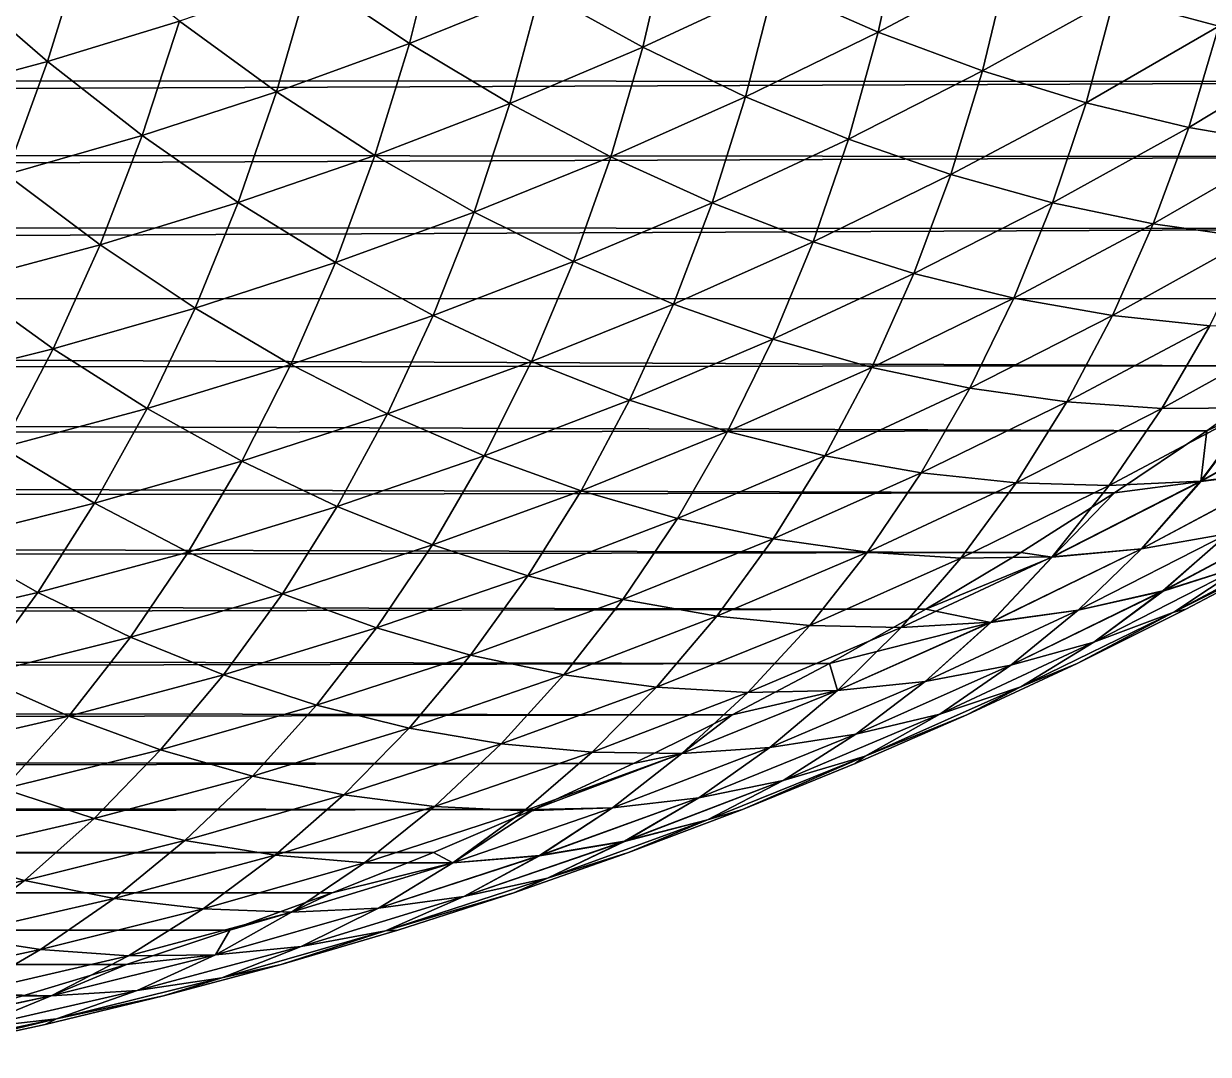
# Model space of a CAD drawing. Header units: millimetres. Extents: x -3250 to 5350, y -3250 to 3250.
# Drawn here: x 4724.5 to 4918.6, y -784.8 to -615.9 of the extents above; entities that cross this region are included whole.
import ezdxf

# ---------------------------------------------------------------- set-up
doc = ezdxf.new("R2010")
doc.units = ezdxf.units.MM
doc.header["$MEASUREMENT"] = 0
doc.layers.add('MESH_3D', color=2, linetype='CONTINUOUS')

msp = doc.modelspace()

# ---------------------------------------------------------------- linework, layer by layer
at = {"layer": 'MESH_3D'}
for points in [[(4868.51, -599.03, 25923.94), (4847.41, -609.78, 25923.94), (4864.53, -617.31, 25900)], [(4868.51, -599.03, 25923.94), (4864.53, -617.31, 25900), (4885.89, -605.95, 25900)], [(4924.31, -599.03, 25875.58), (4903.18, -611.72, 25875.58), (4920.33, -616.33, 25850.7)], [(4792.45, -600.09, 25970.23), (4771.36, -608.18, 25970.23), (4787.68, -619.18, 25947.35)], [(4792.45, -600.09, 25970.23), (4787.68, -619.18, 25947.35), (4809.14, -610.51, 25947.35)], [(4830.29, -601.09, 25947.35), (4809.14, -610.51, 25947.35), (4825.95, -619.78, 25923.94)], [(4830.29, -601.09, 25947.35), (4825.95, -619.78, 25923.94), (4847.41, -609.78, 25923.94)], [(4734.31, -602.86, 25992.53), (4713.16, -608.93, 25992.53), (4728.4, -622.14, 25970.23)], [(4734.31, -602.86, 25992.53), (4728.4, -622.14, 25970.23), (4750, -615.54, 25970.23)], [(4885.89, -605.95, 25900), (4864.53, -617.31, 25900), (4881.62, -623.68, 25875.58)], [(4885.89, -605.95, 25900), (4881.62, -623.68, 25875.58), (4903.18, -611.72, 25875.58)], [(4713.16, -608.93, 25992.53), (4706.58, -627.99, 25970.23), (4728.4, -622.14, 25970.23)], [(4771.36, -608.18, 25970.23), (4750, -615.54, 25970.23), (4765.93, -627.1, 25947.35)], [(4771.36, -608.18, 25970.23), (4765.93, -627.1, 25947.35), (4787.68, -619.18, 25947.35)], [(2442.52, -623.63, 964.91), (2456.05, -611, 957.72), (5004.12, -612.84, 5758.75)], [(4809.14, -610.51, 25947.35), (4787.68, -619.18, 25947.35), (4804.15, -629.04, 25923.94)], [(4809.14, -610.51, 25947.35), (4804.15, -629.04, 25923.94), (4825.95, -619.78, 25923.94)], [(4847.41, -609.78, 25923.94), (4825.95, -619.78, 25923.94), (4842.8, -627.91, 25900)], [(4847.41, -609.78, 25923.94), (4842.8, -627.91, 25900), (4864.53, -617.31, 25900)], [(2442.52, -623.63, 964.91), (5004.12, -612.84, 5758.75), (4990.49, -625.47, 5765.99)], [(4903.18, -611.72, 25875.58), (4881.62, -623.68, 25875.58), (4898.6, -628.88, 25850.7)], [(4903.18, -611.72, 25875.58), (4898.6, -628.88, 25850.7), (4920.33, -616.33, 25850.7)], [(4750, -615.54, 25970.23), (4728.4, -622.14, 25970.23), (4743.91, -634.25, 25947.35)], [(4750, -615.54, 25970.23), (4743.91, -634.25, 25947.35), (4765.93, -627.1, 25947.35)], [(4864.53, -617.31, 25900), (4842.8, -627.91, 25900), (4859.65, -634.87, 25875.58)], [(4864.53, -617.31, 25900), (4859.65, -634.87, 25875.58), (4881.62, -623.68, 25875.58)], [(4920.33, -616.33, 25850.7), (4898.6, -628.88, 25850.7), (4915.42, -632.92, 25825.39)], [(4920.33, -616.33, 25850.7), (4915.42, -632.92, 25825.39), (4937.28, -619.78, 25825.39)], [(4787.68, -619.18, 25947.35), (4765.93, -627.1, 25947.35), (4782.04, -637.52, 25923.94)], [(4787.68, -619.18, 25947.35), (4782.04, -637.52, 25923.94), (4804.15, -629.04, 25923.94)], [(4825.95, -619.78, 25923.94), (4804.15, -629.04, 25923.94), (4820.71, -637.74, 25900)], [(4825.95, -619.78, 25923.94), (4820.71, -637.74, 25900), (4842.8, -627.91, 25900)], [(4937.28, -619.78, 25825.39), (4915.42, -632.92, 25825.39), (4932.03, -635.8, 25799.69)], [(4728.4, -622.14, 25970.23), (4706.58, -627.99, 25970.23), (4721.66, -640.63, 25947.35)], [(4728.4, -622.14, 25970.23), (4721.66, -640.63, 25947.35), (4743.91, -634.25, 25947.35)], [(2428.7, -635.88, 972.25), (2442.52, -623.63, 964.91), (4990.49, -625.47, 5765.99)], [(4881.62, -623.68, 25875.58), (4859.65, -634.87, 25875.58), (4876.44, -640.67, 25850.7)], [(4881.62, -623.68, 25875.58), (4876.44, -640.67, 25850.7), (4898.6, -628.88, 25850.7)], [(2428.7, -635.88, 972.25), (4990.49, -625.47, 5765.99), (4976.58, -637.71, 5773.38)], [(4765.93, -627.1, 25947.35), (4743.91, -634.25, 25947.35), (4759.65, -645.23, 25923.94)], [(4765.93, -627.1, 25947.35), (4759.65, -645.23, 25923.94), (4782.04, -637.52, 25923.94)], [(4804.15, -629.04, 25923.94), (4782.04, -637.52, 25923.94), (4798.28, -646.8, 25900)], [(4804.15, -629.04, 25923.94), (4798.28, -646.8, 25900), (4820.71, -637.74, 25900)], [(4842.8, -627.91, 25900), (4820.71, -637.74, 25900), (4837.3, -645.29, 25875.58)], [(4842.8, -627.91, 25900), (4837.3, -645.29, 25875.58), (4859.65, -634.87, 25875.58)], [(4898.6, -628.88, 25850.7), (4876.44, -640.67, 25850.7), (4893.11, -645.29, 25825.39)], [(4898.6, -628.88, 25850.7), (4893.11, -645.29, 25825.39), (4915.42, -632.92, 25825.39)], [(4915.42, -632.92, 25825.39), (4893.11, -645.29, 25825.39), (4909.61, -648.75, 25799.69)], [(4915.42, -632.92, 25825.39), (4909.61, -648.75, 25799.69), (4932.03, -635.8, 25799.69)], [(4743.91, -634.25, 25947.35), (4721.66, -640.63, 25947.35), (4737, -652.16, 25923.94)], [(4743.91, -634.25, 25947.35), (4737, -652.16, 25923.94), (4759.65, -645.23, 25923.94)], [(4859.65, -634.87, 25875.58), (4837.3, -645.29, 25875.58), (4853.88, -651.67, 25850.7)], [(4859.65, -634.87, 25875.58), (4853.88, -651.67, 25850.7), (4876.44, -640.67, 25850.7)], [(2414.63, -647.74, 979.73), (2428.7, -635.88, 972.25), (4976.58, -637.71, 5773.38)], [(4932.03, -635.8, 25799.69), (4909.61, -648.75, 25799.69), (4925.88, -651.04, 25773.62)], [(2414.63, -647.74, 979.73), (4976.58, -637.71, 5773.38), (4962.41, -649.55, 5780.91)], [(4782.04, -637.52, 25923.94), (4759.65, -645.23, 25923.94), (4775.56, -655.07, 25900)], [(4782.04, -637.52, 25923.94), (4775.56, -655.07, 25900), (4798.28, -646.8, 25900)], [(4820.71, -637.74, 25900), (4798.28, -646.8, 25900), (4814.61, -654.92, 25875.58)], [(4820.71, -637.74, 25900), (4814.61, -654.92, 25875.58), (4837.3, -645.29, 25875.58)], [(4721.66, -640.63, 25947.35), (4714.13, -658.29, 25923.94), (4737, -652.16, 25923.94)], [(4876.44, -640.67, 25850.7), (4853.88, -651.67, 25850.7), (4870.38, -656.87, 25825.39)], [(4876.44, -640.67, 25850.7), (4870.38, -656.87, 25825.39), (4893.11, -645.29, 25825.39)], [(4759.65, -645.23, 25923.94), (4737, -652.16, 25923.94), (4752.56, -662.55, 25900)], [(4759.65, -645.23, 25923.94), (4752.56, -662.55, 25900), (4775.56, -655.07, 25900)], [(4837.3, -645.29, 25875.58), (4814.61, -654.92, 25875.58), (4830.95, -661.88, 25850.7)], [(4837.3, -645.29, 25875.58), (4830.95, -661.88, 25850.7), (4853.88, -651.67, 25850.7)], [(4893.11, -645.29, 25825.39), (4870.38, -656.87, 25825.39), (4886.75, -660.9, 25799.69)], [(4893.11, -645.29, 25825.39), (4886.75, -660.9, 25799.69), (4909.61, -648.75, 25799.69)], [(2411.01, -661.09, 1013.39), (2414.63, -647.74, 979.73), (4962.41, -649.55, 5780.91)], [(4798.28, -646.8, 25900), (4775.56, -655.07, 25900), (4791.59, -663.76, 25875.58)], [(4798.28, -646.8, 25900), (4791.59, -663.76, 25875.58), (4814.61, -654.92, 25875.58)], [(2411.01, -661.09, 1013.39), (4962.41, -649.55, 5780.91), (4947.98, -660.99, 5788.57)], [(4909.61, -648.75, 25799.69), (4886.75, -660.9, 25799.69), (4902.93, -663.76, 25773.62)], [(4909.61, -648.75, 25799.69), (4902.93, -663.76, 25773.62), (4925.88, -651.04, 25773.62)], [(4737, -652.16, 25923.94), (4714.13, -658.29, 25923.94), (4729.32, -669.21, 25900)], [(4737, -652.16, 25923.94), (4729.32, -669.21, 25900), (4752.56, -662.55, 25900)], [(4853.88, -651.67, 25850.7), (4830.95, -661.88, 25850.7), (4847.26, -667.65, 25825.39)], [(4853.88, -651.67, 25850.7), (4847.26, -667.65, 25825.39), (4870.38, -656.87, 25825.39)], [(4925.88, -651.04, 25773.62), (4902.93, -663.76, 25773.62), (4918.87, -665.45, 25747.21)], [(4775.56, -655.07, 25900), (4752.56, -662.55, 25900), (4768.28, -671.79, 25875.58)], [(4775.56, -655.07, 25900), (4768.28, -671.79, 25875.58), (4791.59, -663.76, 25875.58)], [(4814.61, -654.92, 25875.58), (4791.59, -663.76, 25875.58), (4807.68, -671.28, 25850.7)], [(4814.61, -654.92, 25875.58), (4807.68, -671.28, 25850.7), (4830.95, -661.88, 25850.7)], [(4870.38, -656.87, 25825.39), (4847.26, -667.65, 25825.39), (4863.48, -672.25, 25799.69)], [(4870.38, -656.87, 25825.39), (4863.48, -672.25, 25799.69), (4886.75, -660.9, 25799.69)], [(4714.13, -658.29, 25923.94), (4705.85, -675.06, 25900), (4729.32, -669.21, 25900)], [(2407.52, -673.67, 1047.41), (2411.01, -661.09, 1013.39), (4933.3, -672.02, 5796.37)], [(2411.01, -661.09, 1013.39), (4947.98, -660.99, 5788.57), (4933.3, -672.02, 5796.37)], [(4830.95, -661.88, 25850.7), (4807.68, -671.28, 25850.7), (4823.78, -677.62, 25825.39)], [(4830.95, -661.88, 25850.7), (4823.78, -677.62, 25825.39), (4847.26, -667.65, 25825.39)], [(4886.75, -660.9, 25799.69), (4863.48, -672.25, 25799.69), (4879.55, -675.67, 25773.62)], [(4886.75, -660.9, 25799.69), (4879.55, -675.67, 25773.62), (4902.93, -663.76, 25773.62)], [(4752.56, -662.55, 25900), (4729.32, -669.21, 25900), (4744.7, -678.99, 25875.58)], [(4752.56, -662.55, 25900), (4744.7, -678.99, 25875.58), (4768.28, -671.79, 25875.58)], [(4791.59, -663.76, 25875.58), (4768.28, -671.79, 25875.58), (4784.09, -679.86, 25850.7)], [(4791.59, -663.76, 25875.58), (4784.09, -679.86, 25850.7), (4807.68, -671.28, 25850.7)], [(4902.93, -663.76, 25773.62), (4879.55, -675.67, 25773.62), (4895.42, -677.92, 25747.21)], [(4902.93, -663.76, 25773.62), (4895.42, -677.92, 25747.21), (4918.87, -665.45, 25747.21)], [(4918.87, -665.45, 25747.21), (4895.42, -677.92, 25747.21), (4911.03, -678.99, 25720.51)], [(4918.87, -665.45, 25747.21), (4911.03, -678.99, 25720.51), (4934.5, -665.98, 25720.51)], [(4847.26, -667.65, 25825.39), (4823.78, -677.62, 25825.39), (4839.82, -682.78, 25799.69)], [(4847.26, -667.65, 25825.39), (4839.82, -682.78, 25799.69), (4863.48, -672.25, 25799.69)], [(4934.5, -665.98, 25720.51), (4911.03, -678.99, 25720.51), (4926.33, -678.91, 25693.54)], [(4729.32, -669.21, 25900), (4705.85, -675.06, 25900), (4720.88, -685.38, 25875.58)], [(4729.32, -669.21, 25900), (4720.88, -685.38, 25875.58), (4744.7, -678.99, 25875.58)], [(4807.68, -671.28, 25850.7), (4784.09, -679.86, 25850.7), (4799.96, -686.76, 25825.39)], [(4807.68, -671.28, 25850.7), (4799.96, -686.76, 25825.39), (4823.78, -677.62, 25825.39)], [(2404.18, -685.5, 1081.75), (2407.52, -673.67, 1047.41), (4918.39, -682.63, 5804.29)], [(2407.52, -673.67, 1047.41), (4933.3, -672.02, 5796.37), (4918.39, -682.63, 5804.29)], [(4768.28, -671.79, 25875.58), (4744.7, -678.99, 25875.58), (4760.23, -687.62, 25850.7)], [(4768.28, -671.79, 25875.58), (4760.23, -687.62, 25850.7), (4784.09, -679.86, 25850.7)], [(4863.48, -672.25, 25799.69), (4839.82, -682.78, 25799.69), (4855.77, -686.76, 25773.62)], [(4863.48, -672.25, 25799.69), (4855.77, -686.76, 25773.62), (4879.55, -675.67, 25773.62)], [(4926.34, -678.94, 5806.6), (4918.39, -682.63, 5804.29), (4933.3, -672.02, 5796.37)], [(4879.55, -675.67, 25773.62), (4855.77, -686.76, 25773.62), (4871.55, -689.56, 25747.21)], [(4879.55, -675.67, 25773.62), (4871.55, -689.56, 25747.21), (4895.42, -677.92, 25747.21)], [(4744.7, -678.99, 25875.58), (4720.88, -685.38, 25875.58), (4736.1, -694.53, 25850.7)], [(4744.7, -678.99, 25875.58), (4736.1, -694.53, 25850.7), (4760.23, -687.62, 25850.7)], [(4823.78, -677.62, 25825.39), (4799.96, -686.76, 25825.39), (4815.82, -692.48, 25799.69)], [(4823.78, -677.62, 25825.39), (4815.82, -692.48, 25799.69), (4839.82, -682.78, 25799.69)], [(4895.42, -677.92, 25747.21), (4871.55, -689.56, 25747.21), (4887.11, -691.18, 25720.51)], [(4895.42, -677.92, 25747.21), (4887.11, -691.18, 25720.51), (4911.03, -678.99, 25720.51)], [(4911.03, -678.99, 25720.51), (4887.11, -691.18, 25720.51), (4902.4, -691.63, 25693.54)], [(4926.33, -678.91, 25693.54), (4902.4, -691.63, 25693.54), (4917.37, -690.92, 25666.33)], [(4911.03, -678.99, 25720.51), (4902.4, -691.63, 25693.54), (4926.33, -678.91, 25693.54)], [(4941.26, -677.68, 25666.33), (4917.37, -690.92, 25666.33), (4931.96, -689.07, 25638.92)], [(4926.33, -678.91, 25693.54), (4917.37, -690.92, 25666.33), (4941.26, -677.68, 25666.33)], [(4941.27, -677.7, 5833.79), (4917.38, -690.94, 5833.79), (4926.34, -678.94, 5806.6)], [(4931.96, -689.08, 5861.18), (4917.38, -690.94, 5833.79), (4941.27, -677.7, 5833.79)], [(4917.38, -690.94, 5833.79), (4918.39, -682.63, 5804.29), (4926.34, -678.94, 5806.6)], [(4784.09, -679.86, 25850.7), (4760.23, -687.62, 25850.7), (4775.84, -695.07, 25825.39)], [(4784.09, -679.86, 25850.7), (4775.84, -695.07, 25825.39), (4799.96, -686.76, 25825.39)], [(2404.18, -685.5, 1081.75), (4918.39, -682.63, 5804.29), (4903.25, -692.82, 5812.34)], [(4839.82, -682.78, 25799.69), (4815.82, -692.48, 25799.69), (4831.61, -697.01, 25773.62)], [(4839.82, -682.78, 25799.69), (4831.61, -697.01, 25773.62), (4855.77, -686.76, 25773.62)], [(4917.38, -690.94, 5833.79), (4903.25, -692.82, 5812.34), (4918.39, -682.63, 5804.29)], [(2400.98, -696.62, 1116.38), (2404.18, -685.5, 1081.75), (4903.25, -692.82, 5812.34)], [(4720.88, -685.38, 25875.58), (4711.75, -700.61, 25850.7), (4736.1, -694.53, 25850.7)], [(4799.96, -686.76, 25825.39), (4775.84, -695.07, 25825.39), (4791.49, -701.34, 25799.69)], [(4799.96, -686.76, 25825.39), (4791.49, -701.34, 25799.69), (4815.82, -692.48, 25799.69)], [(4855.77, -686.76, 25773.62), (4831.61, -697.01, 25773.62), (4847.29, -700.36, 25747.21)], [(4855.77, -686.76, 25773.62), (4847.29, -700.36, 25747.21), (4871.55, -689.56, 25747.21)], [(4760.23, -687.62, 25850.7), (4736.1, -694.53, 25850.7), (4751.45, -702.53, 25825.39)], [(4760.23, -687.62, 25850.7), (4751.45, -702.53, 25825.39), (4775.84, -695.07, 25825.39)], [(4931.96, -689.07, 25638.92), (4907.67, -701.98, 25638.92), (4921.92, -699.48, 25611.34)], [(4917.37, -690.92, 25666.33), (4907.67, -701.98, 25638.92), (4931.96, -689.07, 25638.92)], [(4931.96, -689.08, 5861.18), (4907.68, -701.99, 5861.18), (4917.38, -690.94, 5833.79)], [(4921.93, -699.49, 5888.74), (4907.68, -701.99, 5861.18), (4931.96, -689.08, 5861.18)], [(4871.55, -689.56, 25747.21), (4847.29, -700.36, 25747.21), (4862.78, -702.53, 25720.51)], [(4871.55, -689.56, 25747.21), (4862.78, -702.53, 25720.51), (4887.11, -691.18, 25720.51)], [(4887.11, -691.18, 25720.51), (4862.78, -702.53, 25720.51), (4878.05, -703.51, 25693.54)], [(4887.11, -691.18, 25720.51), (4878.05, -703.51, 25693.54), (4902.4, -691.63, 25693.54)], [(4917.37, -690.92, 25666.33), (4893.03, -703.32, 25666.33), (4907.67, -701.98, 25638.92)], [(4902.4, -691.63, 25693.54), (4893.03, -703.32, 25666.33), (4917.37, -690.92, 25666.33)], [(4917.38, -690.94, 5833.79), (4893.04, -703.35, 5833.79), (4903.25, -692.82, 5812.34)], [(4907.68, -701.99, 5861.18), (4893.04, -703.35, 5833.79), (4917.38, -690.94, 5833.79)], [(2400.98, -696.62, 1116.38), (4903.25, -692.82, 5812.34), (4887.88, -702.58, 5820.5)], [(4815.82, -692.48, 25799.69), (4791.49, -701.34, 25799.69), (4807.12, -706.42, 25773.62)], [(4815.82, -692.48, 25799.69), (4807.12, -706.42, 25773.62), (4831.61, -697.01, 25773.62)], [(4902.4, -691.63, 25693.54), (4878.05, -703.51, 25693.54), (4893.03, -703.32, 25666.33)], [(4893.04, -703.35, 5833.79), (4887.88, -702.58, 5820.5), (4903.25, -692.82, 5812.34)], [(4736.1, -694.53, 25850.7), (4711.75, -700.61, 25850.7), (4726.81, -709.13, 25825.39)], [(4736.1, -694.53, 25850.7), (4726.81, -709.13, 25825.39), (4751.45, -702.53, 25825.39)], [(4775.84, -695.07, 25825.39), (4751.45, -702.53, 25825.39), (4766.87, -709.34, 25799.69)], [(4775.84, -695.07, 25825.39), (4766.87, -709.34, 25799.69), (4791.49, -701.34, 25799.69)], [(2397.94, -707.04, 1151.26), (2400.98, -696.62, 1116.38), (4887.88, -702.58, 5820.5)], [(4935.72, -695.86, 25583.62), (4911.2, -708.9, 25583.62), (4924.66, -704.64, 25555.81)], [(4921.92, -699.48, 25611.34), (4911.2, -708.9, 25583.62), (4935.72, -695.86, 25583.62)], [(4935.73, -695.87, 5916.44), (4911.21, -708.91, 5916.44), (4921.93, -699.49, 5888.74)], [(4924.66, -704.64, 5944.24), (4911.21, -708.91, 5916.44), (4935.73, -695.87, 5916.44)], [(4831.61, -697.01, 25773.62), (4807.12, -706.42, 25773.62), (4822.66, -710.31, 25747.21)], [(4831.61, -697.01, 25773.62), (4822.66, -710.31, 25747.21), (4847.29, -700.36, 25747.21)], [(4711.75, -700.61, 25850.7), (4701.95, -714.87, 25825.39), (4726.81, -709.13, 25825.39)], [(4847.29, -700.36, 25747.21), (4822.66, -710.31, 25747.21), (4838.08, -713.01, 25720.51)], [(4847.29, -700.36, 25747.21), (4838.08, -713.01, 25720.51), (4862.78, -702.53, 25720.51)], [(4921.92, -699.48, 25611.34), (4897.28, -712.04, 25611.34), (4911.2, -708.9, 25583.62)], [(4907.67, -701.98, 25638.92), (4897.28, -712.04, 25611.34), (4921.92, -699.48, 25611.34)], [(4921.93, -699.49, 5888.74), (4897.29, -712.05, 5888.74), (4907.68, -701.99, 5861.18)], [(4911.21, -708.91, 5916.44), (4897.29, -712.05, 5888.74), (4921.93, -699.49, 5888.74)], [(4937.61, -699.27, 25527.92), (4912.97, -712.37, 25527.92), (4932.6, -702.58, 25500)], [(4924.66, -704.64, 25555.81), (4912.97, -712.37, 25527.92), (4937.61, -699.27, 25527.92)], [(4937.61, -699.27, 5972.1), (4932.6, -702.58, 6000), (4912.97, -712.37, 5972.1)], [(4937.61, -699.27, 5972.1), (4912.97, -712.37, 5972.1), (4924.66, -704.64, 5944.24)], [(2397.94, -707.04, 1151.26), (4887.88, -702.58, 5820.5), (4872.31, -711.9, 5828.77)], [(4751.45, -702.53, 25825.39), (4726.81, -709.13, 25825.39), (4741.98, -716.47, 25799.69)], [(4751.45, -702.53, 25825.39), (4741.98, -716.47, 25799.69), (4766.87, -709.34, 25799.69)], [(4791.49, -701.34, 25799.69), (4766.87, -709.34, 25799.69), (4782.3, -714.96, 25773.62)], [(4791.49, -701.34, 25799.69), (4782.3, -714.96, 25773.62), (4807.12, -706.42, 25773.62)], [(4862.78, -702.53, 25720.51), (4838.08, -713.01, 25720.51), (4853.3, -714.53, 25693.54)], [(4862.78, -702.53, 25720.51), (4853.3, -714.53, 25693.54), (4878.05, -703.51, 25693.54)], [(4893.04, -703.35, 5833.79), (4872.31, -711.9, 5828.77), (4887.88, -702.58, 5820.5)], [(4907.67, -701.98, 25638.92), (4882.96, -714.03, 25638.92), (4897.28, -712.04, 25611.34)], [(4893.03, -703.32, 25666.33), (4882.96, -714.03, 25638.92), (4907.67, -701.98, 25638.92)], [(4907.68, -701.99, 5861.18), (4882.97, -714.05, 5861.18), (4893.04, -703.35, 5833.79)], [(4897.29, -712.05, 5888.74), (4882.97, -714.05, 5861.18), (4907.68, -701.99, 5861.18)], [(4912.97, -712.37, 25527.92), (4914.97, -711.9, 25500), (4932.6, -702.58, 25500)], [(4912.97, -712.37, 5972.1), (4932.6, -702.58, 6000), (4914.97, -711.9, 6000)], [(4914.97, -711.9, 25500), (4914.97, -711.9, 6000), (4932.6, -702.58, 6000)], [(4932.6, -702.58, 25500), (4914.97, -711.9, 25500), (4932.6, -702.58, 6000)], [(4878.05, -703.51, 25693.54), (4853.3, -714.53, 25693.54), (4868.28, -714.87, 25666.33)], [(4893.03, -703.32, 25666.33), (4868.28, -714.87, 25666.33), (4882.96, -714.03, 25638.92)], [(4878.05, -703.51, 25693.54), (4868.28, -714.87, 25666.33), (4893.03, -703.32, 25666.33)], [(4882.97, -714.05, 5861.18), (4872.31, -711.9, 5828.77), (4893.04, -703.35, 5833.79)], [(4924.66, -704.64, 25555.81), (4899.84, -717.28, 25555.81), (4912.97, -712.37, 25527.92)], [(4911.2, -708.9, 25583.62), (4899.84, -717.28, 25555.81), (4924.66, -704.64, 25555.81)], [(4924.66, -704.64, 5944.24), (4899.84, -717.29, 5944.24), (4911.21, -708.91, 5916.44)], [(4912.97, -712.37, 5972.1), (4899.84, -717.29, 5944.24), (4924.66, -704.64, 5944.24)], [(4807.12, -706.42, 25773.62), (4782.3, -714.96, 25773.62), (4797.71, -719.39, 25747.21)], [(4807.12, -706.42, 25773.62), (4797.71, -719.39, 25747.21), (4822.66, -710.31, 25747.21)], [(2395.04, -716.79, 1186.36), (2397.94, -707.04, 1151.26), (4872.31, -711.9, 5828.77)], [(4726.81, -709.13, 25825.39), (4701.95, -714.87, 25825.39), (4716.86, -722.74, 25799.69)], [(4726.81, -709.13, 25825.39), (4716.86, -722.74, 25799.69), (4741.98, -716.47, 25799.69)], [(4766.87, -709.34, 25799.69), (4741.98, -716.47, 25799.69), (4757.21, -722.63, 25773.62)], [(4766.87, -709.34, 25799.69), (4757.21, -722.63, 25773.62), (4782.3, -714.96, 25773.62)], [(4822.66, -710.31, 25747.21), (4797.71, -719.39, 25747.21), (4813.02, -722.63, 25720.51)], [(4822.66, -710.31, 25747.21), (4813.02, -722.63, 25720.51), (4838.08, -713.01, 25720.51)], [(4911.2, -708.9, 25583.62), (4886.24, -721.07, 25583.62), (4899.84, -717.28, 25555.81)], [(4897.28, -712.04, 25611.34), (4886.24, -721.07, 25583.62), (4911.2, -708.9, 25583.62)], [(4911.21, -708.91, 5916.44), (4886.25, -721.08, 5916.44), (4897.29, -712.05, 5888.74)], [(4899.84, -717.29, 5944.24), (4886.25, -721.08, 5916.44), (4911.21, -708.91, 5916.44)], [(2395.04, -716.79, 1186.36), (4872.31, -711.9, 5828.77), (4856.54, -720.78, 5837.15)], [(4882.97, -714.05, 5861.18), (4856.54, -720.78, 5837.15), (4872.31, -711.9, 5828.77)], [(4897.28, -712.04, 25611.34), (4872.22, -723.72, 25611.34), (4886.24, -721.07, 25583.62)], [(4882.96, -714.03, 25638.92), (4872.22, -723.72, 25611.34), (4897.28, -712.04, 25611.34)], [(4897.29, -712.05, 5888.74), (4872.23, -723.73, 5888.74), (4882.97, -714.05, 5861.18)], [(4886.25, -721.08, 5916.44), (4872.23, -723.73, 5888.74), (4897.29, -712.05, 5888.74)], [(4912.97, -712.37, 25527.92), (4887.89, -724.6, 25527.92), (4897.11, -720.78, 25500)], [(4899.84, -717.28, 25555.81), (4887.89, -724.6, 25527.92), (4912.97, -712.37, 25527.92)], [(4912.97, -712.37, 5972.1), (4897.11, -720.78, 6000), (4887.89, -724.61, 5972.1)], [(4912.97, -712.37, 5972.1), (4887.89, -724.61, 5972.1), (4899.84, -717.29, 5944.24)], [(4912.97, -712.37, 25527.92), (4897.11, -720.78, 25500), (4914.97, -711.9, 25500)], [(4914.97, -711.9, 25500), (4897.11, -720.78, 25500), (4897.11, -720.78, 6000)], [(4914.97, -711.9, 25500), (4897.11, -720.78, 6000), (4914.97, -711.9, 6000)], [(4912.97, -712.37, 5972.1), (4914.97, -711.9, 6000), (4897.11, -720.78, 6000)], [(4838.08, -713.01, 25720.51), (4813.02, -722.63, 25720.51), (4828.18, -724.68, 25693.54)], [(4838.08, -713.01, 25720.51), (4828.18, -724.68, 25693.54), (4853.3, -714.53, 25693.54)], [(4882.97, -714.05, 5861.18), (4857.84, -725.23, 5861.18), (4856.54, -720.78, 5837.15)], [(4882.96, -714.03, 25638.92), (4857.84, -725.22, 25638.92), (4872.22, -723.72, 25611.34)], [(4868.28, -714.87, 25666.33), (4857.84, -725.22, 25638.92), (4882.96, -714.03, 25638.92)], [(4872.23, -723.73, 5888.74), (4857.84, -725.23, 5861.18), (4882.97, -714.05, 5861.18)], [(4782.3, -714.96, 25773.62), (4757.21, -722.63, 25773.62), (4772.45, -727.6, 25747.21)], [(4782.3, -714.96, 25773.62), (4772.45, -727.6, 25747.21), (4797.71, -719.39, 25747.21)], [(4853.3, -714.53, 25693.54), (4828.18, -724.68, 25693.54), (4843.14, -725.54, 25666.33)], [(4853.3, -714.53, 25693.54), (4843.14, -725.54, 25666.33), (4868.28, -714.87, 25666.33)], [(4868.28, -714.87, 25666.33), (4843.14, -725.54, 25666.33), (4857.84, -725.22, 25638.92)], [(2392.3, -725.89, 1221.66), (2395.04, -716.79, 1186.36), (4856.54, -720.78, 5837.15)], [(4741.98, -716.47, 25799.69), (4716.86, -722.74, 25799.69), (4731.87, -729.42, 25773.62)], [(4741.98, -716.47, 25799.69), (4731.87, -729.42, 25773.62), (4757.21, -722.63, 25773.62)], [(4899.84, -717.28, 25555.81), (4874.6, -729.06, 25555.81), (4887.89, -724.6, 25527.92)], [(4886.24, -721.07, 25583.62), (4874.6, -729.06, 25555.81), (4899.84, -717.28, 25555.81)], [(4899.84, -717.29, 5944.24), (4874.6, -729.06, 5944.24), (4886.25, -721.08, 5916.44)], [(4887.89, -724.61, 5972.1), (4874.6, -729.06, 5944.24), (4899.84, -717.29, 5944.24)], [(4797.71, -719.39, 25747.21), (4772.45, -727.6, 25747.21), (4787.64, -731.37, 25720.51)], [(4797.71, -719.39, 25747.21), (4787.64, -731.37, 25720.51), (4813.02, -722.63, 25720.51)], [(2392.3, -725.89, 1221.66), (4856.54, -720.78, 5837.15), (4840.57, -729.2, 5845.63)], [(4857.84, -725.23, 5861.18), (4840.57, -729.2, 5845.63), (4856.54, -720.78, 5837.15)], [(4886.24, -721.07, 25583.62), (4860.87, -732.37, 25583.62), (4874.6, -729.06, 25555.81)], [(4872.22, -723.72, 25611.34), (4860.87, -732.37, 25583.62), (4886.24, -721.07, 25583.62)], [(4886.25, -721.08, 5916.44), (4860.88, -732.38, 5916.44), (4872.23, -723.73, 5888.74)], [(4874.6, -729.06, 5944.24), (4860.88, -732.38, 5916.44), (4886.25, -721.08, 5916.44)], [(4887.89, -724.6, 25527.92), (4879.03, -729.2, 25500), (4897.11, -720.78, 25500)], [(4897.11, -720.78, 25500), (4879.03, -729.2, 25500), (4879.03, -729.2, 6000)], [(4897.11, -720.78, 25500), (4879.03, -729.2, 6000), (4897.11, -720.78, 6000)], [(4887.89, -724.61, 5972.1), (4897.11, -720.78, 6000), (4879.03, -729.2, 6000)], [(4716.86, -722.74, 25799.69), (4706.3, -735.33, 25773.62), (4731.87, -729.42, 25773.62)], [(4757.21, -722.63, 25773.62), (4731.87, -729.42, 25773.62), (4746.92, -734.92, 25747.21)], [(4757.21, -722.63, 25773.62), (4746.92, -734.92, 25747.21), (4772.45, -727.6, 25747.21)], [(4813.02, -722.63, 25720.51), (4787.64, -731.37, 25720.51), (4802.72, -733.95, 25693.54)], [(4813.02, -722.63, 25720.51), (4802.72, -733.95, 25693.54), (4828.18, -724.68, 25693.54)], [(4872.22, -723.72, 25611.34), (4846.77, -734.53, 25611.34), (4860.87, -732.37, 25583.62)], [(4857.84, -725.22, 25638.92), (4846.77, -734.53, 25611.34), (4872.22, -723.72, 25611.34)], [(4872.23, -723.73, 5888.74), (4846.77, -734.54, 5888.74), (4857.84, -725.23, 5861.18)], [(4860.88, -732.38, 5916.44), (4846.77, -734.54, 5888.74), (4872.23, -723.73, 5888.74)], [(2389.71, -734.36, 1257.13), (2392.3, -725.89, 1221.66), (4840.57, -729.2, 5845.63)], [(4828.18, -724.68, 25693.54), (4802.72, -733.95, 25693.54), (4817.64, -735.33, 25666.33)], [(4828.18, -724.68, 25693.54), (4817.64, -735.33, 25666.33), (4843.14, -725.54, 25666.33)], [(4843.14, -725.54, 25666.33), (4817.64, -735.33, 25666.33), (4832.34, -735.52, 25638.92)], [(4857.84, -725.22, 25638.92), (4832.34, -735.52, 25638.92), (4846.77, -734.53, 25611.34)], [(4843.14, -725.54, 25666.33), (4832.34, -735.52, 25638.92), (4857.84, -725.22, 25638.92)], [(4857.84, -725.23, 5861.18), (4832.35, -735.53, 5861.18), (4840.57, -729.2, 5845.63)], [(4846.77, -734.54, 5888.74), (4832.35, -735.53, 5861.18), (4857.84, -725.23, 5861.18)], [(4887.89, -724.6, 25527.92), (4862.39, -735.96, 25527.92), (4879.03, -729.2, 25500)], [(4874.6, -729.06, 25555.81), (4862.39, -735.96, 25527.92), (4887.89, -724.6, 25527.92)], [(4887.89, -724.61, 5972.1), (4862.39, -735.96, 5972.1), (4874.6, -729.06, 5944.24)], [(4887.89, -724.61, 5972.1), (4879.03, -729.2, 6000), (4862.39, -735.96, 5972.1)], [(4772.45, -727.6, 25747.21), (4746.92, -734.92, 25747.21), (4761.97, -739.22, 25720.51)], [(4772.45, -727.6, 25747.21), (4761.97, -739.22, 25720.51), (4787.64, -731.37, 25720.51)], [(2389.71, -734.36, 1257.13), (4840.57, -729.2, 5845.63), (4824.43, -737.18, 5854.21)], [(4731.87, -729.42, 25773.62), (4706.3, -735.33, 25773.62), (4721.15, -741.34, 25747.21)], [(4731.87, -729.42, 25773.62), (4721.15, -741.34, 25747.21), (4746.92, -734.92, 25747.21)], [(4832.35, -735.53, 5861.18), (4824.43, -737.18, 5854.21), (4840.57, -729.2, 5845.63)], [(4874.6, -729.06, 25555.81), (4848.96, -739.94, 25555.81), (4862.39, -735.96, 25527.92)], [(4860.87, -732.37, 25583.62), (4848.96, -739.94, 25555.81), (4874.6, -729.06, 25555.81)], [(4874.6, -729.06, 5944.24), (4848.96, -739.94, 5944.24), (4860.88, -732.38, 5916.44)], [(4862.39, -735.96, 5972.1), (4848.96, -739.94, 5944.24), (4874.6, -729.06, 5944.24)], [(4862.39, -735.96, 25527.92), (4860.75, -737.18, 25500), (4879.03, -729.2, 25500)], [(4860.75, -737.18, 25500), (4860.75, -737.18, 6000), (4879.03, -729.2, 6000)], [(4879.03, -729.2, 25500), (4860.75, -737.18, 25500), (4879.03, -729.2, 6000)], [(4862.39, -735.96, 5972.1), (4879.03, -729.2, 6000), (4860.75, -737.18, 6000)], [(4787.64, -731.37, 25720.51), (4761.97, -739.22, 25720.51), (4776.95, -742.32, 25693.54)], [(4787.64, -731.37, 25720.51), (4776.95, -742.32, 25693.54), (4802.72, -733.95, 25693.54)], [(4860.87, -732.37, 25583.62), (4835.12, -742.77, 25583.62), (4848.96, -739.94, 25555.81)], [(4846.77, -734.53, 25611.34), (4835.12, -742.77, 25583.62), (4860.87, -732.37, 25583.62)], [(4860.88, -732.38, 5916.44), (4835.13, -742.78, 5916.44), (4846.77, -734.54, 5888.74)], [(4848.96, -739.94, 5944.24), (4835.13, -742.78, 5916.44), (4860.88, -732.38, 5916.44)], [(2387.28, -742.22, 1292.74), (2389.71, -734.36, 1257.13), (4824.43, -737.18, 5854.21)], [(4746.92, -734.92, 25747.21), (4721.15, -741.34, 25747.21), (4736.04, -746.17, 25720.51)], [(4746.92, -734.92, 25747.21), (4736.04, -746.17, 25720.51), (4761.97, -739.22, 25720.51)], [(4802.72, -733.95, 25693.54), (4776.95, -742.32, 25693.54), (4791.81, -744.22, 25666.33)], [(4802.72, -733.95, 25693.54), (4791.81, -744.22, 25666.33), (4817.64, -735.33, 25666.33)], [(4817.64, -735.33, 25666.33), (4791.81, -744.22, 25666.33), (4806.5, -744.92, 25638.92)], [(4817.64, -735.33, 25666.33), (4806.5, -744.92, 25638.92), (4832.34, -735.52, 25638.92)], [(4832.34, -735.52, 25638.92), (4806.5, -744.92, 25638.92), (4820.95, -744.44, 25611.34)], [(4832.35, -735.53, 5861.18), (4808.11, -744.7, 5862.88), (4824.43, -737.18, 5854.21)], [(4820.96, -744.45, 5888.74), (4808.11, -744.7, 5862.88), (4832.35, -735.53, 5861.18)], [(4846.77, -734.53, 25611.34), (4820.95, -744.44, 25611.34), (4835.12, -742.77, 25583.62)], [(4832.34, -735.52, 25638.92), (4820.95, -744.44, 25611.34), (4846.77, -734.53, 25611.34)], [(4846.77, -734.54, 5888.74), (4820.96, -744.45, 5888.74), (4832.35, -735.53, 5861.18)], [(4835.13, -742.78, 5916.44), (4820.96, -744.45, 5888.74), (4846.77, -734.54, 5888.74)], [(2387.28, -742.22, 1292.74), (4824.43, -737.18, 5854.21), (4808.11, -744.7, 5862.88)], [(4862.39, -735.96, 25527.92), (4836.52, -746.41, 25527.92), (4842.27, -744.7, 25500)], [(4848.96, -739.94, 25555.81), (4836.52, -746.41, 25527.92), (4862.39, -735.96, 25527.92)], [(4862.39, -735.96, 5972.1), (4842.27, -744.7, 6000), (4836.52, -746.41, 5972.1)], [(4862.39, -735.96, 5972.1), (4836.52, -746.41, 5972.1), (4848.96, -739.94, 5944.24)], [(4862.39, -735.96, 25527.92), (4842.27, -744.7, 25500), (4860.75, -737.18, 25500)], [(4862.39, -735.96, 5972.1), (4860.75, -737.18, 6000), (4842.27, -744.7, 6000)], [(4842.27, -744.7, 25500), (4842.27, -744.7, 6000), (4860.75, -737.18, 6000)], [(4860.75, -737.18, 25500), (4842.27, -744.7, 25500), (4860.75, -737.18, 6000)], [(4761.97, -739.22, 25720.51), (4736.04, -746.17, 25720.51), (4750.9, -749.79, 25693.54)], [(4761.97, -739.22, 25720.51), (4750.9, -749.79, 25693.54), (4776.95, -742.32, 25693.54)], [(4721.15, -741.34, 25747.21), (4709.89, -752.2, 25720.51), (4736.04, -746.17, 25720.51)], [(4848.96, -739.94, 25555.81), (4822.95, -749.92, 25555.81), (4836.52, -746.41, 25527.92)], [(4835.12, -742.77, 25583.62), (4822.95, -749.92, 25555.81), (4848.96, -739.94, 25555.81)], [(4848.96, -739.94, 5944.24), (4822.95, -749.93, 5944.24), (4835.13, -742.78, 5916.44)], [(4836.52, -746.41, 5972.1), (4822.95, -749.93, 5944.24), (4848.96, -739.94, 5944.24)], [(2385, -749.5, 1328.48), (2387.28, -742.22, 1292.74), (4808.11, -744.7, 5862.88)], [(4776.95, -742.32, 25693.54), (4750.9, -749.79, 25693.54), (4765.69, -752.2, 25666.33)], [(4776.95, -742.32, 25693.54), (4765.69, -752.2, 25666.33), (4791.81, -744.22, 25666.33)], [(4835.12, -742.77, 25583.62), (4809.03, -752.27, 25583.62), (4822.95, -749.92, 25555.81)], [(4820.95, -744.44, 25611.34), (4809.03, -752.27, 25583.62), (4835.12, -742.77, 25583.62)], [(4835.13, -742.78, 5916.44), (4809.03, -752.28, 5916.44), (4820.96, -744.45, 5888.74)], [(4822.95, -749.93, 5944.24), (4809.03, -752.28, 5916.44), (4835.13, -742.78, 5916.44)], [(2385, -749.5, 1328.48), (4808.11, -744.7, 5862.88), (4791.63, -751.75, 5871.63)], [(4791.81, -744.22, 25666.33), (4765.69, -752.2, 25666.33), (4780.34, -753.42, 25638.92)], [(4791.81, -744.22, 25666.33), (4780.34, -753.42, 25638.92), (4806.5, -744.92, 25638.92)], [(4806.5, -744.92, 25638.92), (4780.34, -753.42, 25638.92), (4794.81, -753.44, 25611.34)], [(4794.81, -753.45, 5888.74), (4791.63, -751.75, 5871.63), (4808.11, -744.7, 5862.88)], [(4820.95, -744.44, 25611.34), (4794.81, -753.44, 25611.34), (4809.03, -752.27, 25583.62)], [(4806.5, -744.92, 25638.92), (4794.81, -753.44, 25611.34), (4820.95, -744.44, 25611.34)], [(4820.96, -744.45, 5888.74), (4794.81, -753.45, 5888.74), (4808.11, -744.7, 5862.88)], [(4809.03, -752.28, 5916.44), (4794.81, -753.45, 5888.74), (4820.96, -744.45, 5888.74)], [(4836.52, -746.41, 25527.92), (4823.62, -751.75, 25500), (4842.27, -744.7, 25500)], [(4842.27, -744.7, 25500), (4823.62, -751.75, 25500), (4823.62, -751.75, 6000)], [(4842.27, -744.7, 25500), (4823.62, -751.75, 6000), (4842.27, -744.7, 6000)], [(4836.52, -746.41, 5972.1), (4842.27, -744.7, 6000), (4823.62, -751.75, 6000)], [(4736.04, -746.17, 25720.51), (4709.89, -752.2, 25720.51), (4724.62, -756.34, 25693.54)], [(4736.04, -746.17, 25720.51), (4724.62, -756.34, 25693.54), (4750.9, -749.79, 25693.54)], [(4836.52, -746.41, 25527.92), (4810.3, -755.95, 25527.92), (4823.62, -751.75, 25500)], [(4822.95, -749.92, 25555.81), (4810.3, -755.95, 25527.92), (4836.52, -746.41, 25527.92)], [(4836.52, -746.41, 5972.1), (4810.3, -755.95, 5972.1), (4822.95, -749.93, 5944.24)], [(4836.52, -746.41, 5972.1), (4823.62, -751.75, 6000), (4810.3, -755.95, 5972.1)], [(2382.88, -756.22, 1364.33), (2385, -749.5, 1328.48), (4791.63, -751.75, 5871.63)], [(4750.9, -749.79, 25693.54), (4724.62, -756.34, 25693.54), (4739.31, -759.27, 25666.33)], [(4750.9, -749.79, 25693.54), (4739.31, -759.27, 25666.33), (4765.69, -752.2, 25666.33)], [(4822.95, -749.92, 25555.81), (4796.61, -758.99, 25555.81), (4810.3, -755.95, 25527.92)], [(4809.03, -752.27, 25583.62), (4796.61, -758.99, 25555.81), (4822.95, -749.92, 25555.81)], [(4822.95, -749.93, 5944.24), (4796.61, -758.99, 5944.24), (4809.03, -752.28, 5916.44)], [(4810.3, -755.95, 5972.1), (4796.61, -758.99, 5944.24), (4822.95, -749.93, 5944.24)], [(2382.88, -756.22, 1364.33), (4791.63, -751.75, 5871.63), (4775.01, -758.34, 5880.46)], [(4709.89, -752.2, 25720.51), (4698.11, -761.97, 25693.54), (4724.62, -756.34, 25693.54)], [(4765.69, -752.2, 25666.33), (4739.31, -759.27, 25666.33), (4753.91, -761, 25638.92)], [(4765.69, -752.2, 25666.33), (4753.91, -761, 25638.92), (4780.34, -753.42, 25638.92)], [(4794.81, -753.45, 5888.74), (4775.01, -758.34, 5880.46), (4791.63, -751.75, 5871.63)], [(4809.03, -752.27, 25583.62), (4782.62, -760.85, 25583.62), (4796.61, -758.99, 25555.81)], [(4794.81, -753.44, 25611.34), (4782.62, -760.85, 25583.62), (4809.03, -752.27, 25583.62)], [(4809.03, -752.28, 5916.44), (4782.62, -760.86, 5916.44), (4794.81, -753.45, 5888.74)], [(4796.61, -758.99, 5944.24), (4782.62, -760.86, 5916.44), (4809.03, -752.28, 5916.44)], [(4810.3, -755.95, 25527.92), (4804.79, -758.34, 25500), (4823.62, -751.75, 25500)], [(4804.79, -758.34, 25500), (4804.79, -758.34, 6000), (4823.62, -751.75, 6000)], [(4823.62, -751.75, 25500), (4804.79, -758.34, 25500), (4823.62, -751.75, 6000)], [(4810.3, -755.95, 5972.1), (4823.62, -751.75, 6000), (4804.79, -758.34, 6000)], [(4780.34, -753.42, 25638.92), (4753.91, -761, 25638.92), (4768.36, -761.53, 25611.34)], [(4780.34, -753.42, 25638.92), (4768.36, -761.53, 25611.34), (4794.81, -753.44, 25611.34)], [(4794.81, -753.44, 25611.34), (4768.36, -761.53, 25611.34), (4782.62, -760.85, 25583.62)], [(4794.81, -753.45, 5888.74), (4768.37, -761.54, 5888.74), (4775.01, -758.34, 5880.46)], [(4782.62, -760.86, 5916.44), (4768.37, -761.54, 5888.74), (4794.81, -753.45, 5888.74)], [(2380.92, -762.38, 1400.28), (2382.88, -756.22, 1364.33), (4775.01, -758.34, 5880.46)], [(4724.62, -756.34, 25693.54), (4698.11, -761.97, 25693.54), (4712.69, -765.42, 25666.33)], [(4724.62, -756.34, 25693.54), (4712.69, -765.42, 25666.33), (4739.31, -759.27, 25666.33)], [(4810.3, -755.95, 25527.92), (4783.75, -764.58, 25527.92), (4804.79, -758.34, 25500)], [(4796.61, -758.99, 25555.81), (4783.75, -764.58, 25527.92), (4810.3, -755.95, 25527.92)], [(4810.3, -755.95, 5972.1), (4804.79, -758.34, 6000), (4783.76, -764.58, 5972.1)], [(4810.3, -755.95, 5972.1), (4783.76, -764.58, 5972.1), (4796.61, -758.99, 5944.24)], [(2380.92, -762.38, 1400.28), (4775.01, -758.34, 5880.46), (4758.24, -764.46, 5889.37)], [(4768.37, -761.54, 5888.74), (4758.24, -764.46, 5889.37), (4775.01, -758.34, 5880.46)], [(4796.61, -758.99, 25555.81), (4769.97, -767.14, 25555.81), (4783.75, -764.58, 25527.92)], [(4782.62, -760.85, 25583.62), (4769.97, -767.14, 25555.81), (4796.61, -758.99, 25555.81)], [(4796.61, -758.99, 5944.24), (4769.97, -767.14, 5944.24), (4782.62, -760.86, 5916.44)], [(4783.76, -764.58, 5972.1), (4769.97, -767.14, 5944.24), (4796.61, -758.99, 5944.24)], [(4783.75, -764.58, 25527.92), (4785.8, -764.46, 25500), (4804.79, -758.34, 25500)], [(4783.76, -764.58, 5972.1), (4804.79, -758.34, 6000), (4785.8, -764.46, 6000)], [(4785.8, -764.46, 25500), (4785.8, -764.46, 6000), (4804.79, -758.34, 6000)], [(4804.79, -758.34, 25500), (4785.8, -764.46, 25500), (4804.79, -758.34, 6000)], [(4739.31, -759.27, 25666.33), (4712.69, -765.42, 25666.33), (4727.23, -767.65, 25638.92)], [(4739.31, -759.27, 25666.33), (4727.23, -767.65, 25638.92), (4753.91, -761, 25638.92)], [(4753.91, -761, 25638.92), (4727.23, -767.65, 25638.92), (4741.65, -768.68, 25611.34)], [(4753.91, -761, 25638.92), (4741.65, -768.68, 25611.34), (4768.36, -761.53, 25611.34)], [(4782.62, -760.85, 25583.62), (4755.92, -768.51, 25583.62), (4769.97, -767.14, 25555.81)], [(4768.36, -761.53, 25611.34), (4755.92, -768.51, 25583.62), (4782.62, -760.85, 25583.62)], [(4782.62, -760.86, 5916.44), (4755.92, -768.51, 5916.44), (4768.37, -761.54, 5888.74)], [(4769.97, -767.14, 5944.24), (4755.92, -768.51, 5916.44), (4782.62, -760.86, 5916.44)], [(2379.11, -768.02, 1436.29), (2380.92, -762.38, 1400.28), (4758.24, -764.46, 5889.37)], [(4768.36, -761.53, 25611.34), (4741.65, -768.68, 25611.34), (4755.92, -768.51, 25583.62)], [(4755.92, -768.51, 5916.44), (4758.24, -764.46, 5889.37), (4768.37, -761.54, 5888.74)], [(2379.11, -768.02, 1436.29), (4758.24, -764.46, 5889.37), (4741.35, -770.1, 5898.35)], [(4755.92, -768.51, 5916.44), (4741.35, -770.1, 5898.35), (4758.24, -764.46, 5889.37)], [(4783.75, -764.58, 25527.92), (4756.93, -772.27, 25527.92), (4766.67, -770.1, 25500)], [(4769.97, -767.14, 25555.81), (4756.93, -772.27, 25527.92), (4783.75, -764.58, 25527.92)], [(4783.76, -764.58, 5972.1), (4756.93, -772.27, 5972.1), (4769.97, -767.14, 5944.24)], [(4783.76, -764.58, 5972.1), (4766.67, -770.1, 6000), (4756.93, -772.27, 5972.1)], [(4783.75, -764.58, 25527.92), (4766.67, -770.1, 25500), (4785.8, -764.46, 25500)], [(4785.8, -764.46, 25500), (4766.67, -770.1, 25500), (4766.67, -770.1, 6000)], [(4785.8, -764.46, 25500), (4766.67, -770.1, 6000), (4785.8, -764.46, 6000)], [(4783.76, -764.58, 5972.1), (4785.8, -764.46, 6000), (4766.67, -770.1, 6000)], [(4712.69, -765.42, 25666.33), (4700.33, -773.37, 25638.92), (4727.23, -767.65, 25638.92)], [(2377.45, -773.14, 1472.37), (2379.11, -768.02, 1436.29), (4741.35, -770.1, 5898.35)], [(4727.23, -767.65, 25638.92), (4700.33, -773.37, 25638.92), (4714.71, -774.9, 25611.34)], [(4727.23, -767.65, 25638.92), (4714.71, -774.9, 25611.34), (4741.65, -768.68, 25611.34)], [(4741.65, -768.68, 25611.34), (4714.71, -774.9, 25611.34), (4728.97, -775.23, 25583.62)], [(4755.92, -768.51, 25583.62), (4728.97, -775.23, 25583.62), (4743.07, -774.35, 25555.81)], [(4741.65, -768.68, 25611.34), (4728.97, -775.23, 25583.62), (4755.92, -768.51, 25583.62)], [(4755.92, -768.51, 5916.44), (4728.98, -775.23, 5916.44), (4741.35, -770.1, 5898.35)], [(4743.07, -774.35, 5944.24), (4728.98, -775.23, 5916.44), (4755.92, -768.51, 5916.44)], [(4769.97, -767.14, 25555.81), (4743.07, -774.35, 25555.81), (4756.93, -772.27, 25527.92)], [(4755.92, -768.51, 25583.62), (4743.07, -774.35, 25555.81), (4769.97, -767.14, 25555.81)], [(4769.97, -767.14, 5944.24), (4743.07, -774.35, 5944.24), (4755.92, -768.51, 5916.44)], [(4756.93, -772.27, 5972.1), (4743.07, -774.35, 5944.24), (4769.97, -767.14, 5944.24)], [(2377.45, -773.14, 1472.37), (4741.35, -770.1, 5898.35), (4724.33, -775.26, 5907.39)], [(4728.98, -775.23, 5916.44), (4724.33, -775.26, 5907.39), (4741.35, -770.1, 5898.35)], [(4756.93, -772.27, 25527.92), (4747.41, -775.26, 25500), (4766.67, -770.1, 25500)], [(4766.67, -770.1, 25500), (4747.41, -775.26, 25500), (4747.41, -775.26, 6000)], [(4766.67, -770.1, 25500), (4747.41, -775.26, 6000), (4766.67, -770.1, 6000)], [(4756.93, -772.27, 5972.1), (4766.67, -770.1, 6000), (4747.41, -775.26, 6000)], [(4756.93, -772.27, 25527.92), (4729.85, -779.02, 25527.92), (4747.41, -775.26, 25500)], [(4743.07, -774.35, 25555.81), (4729.85, -779.02, 25527.92), (4756.93, -772.27, 25527.92)], [(4756.93, -772.27, 5972.1), (4747.41, -775.26, 6000), (4729.85, -779.02, 5972.1)], [(4756.93, -772.27, 5972.1), (4729.85, -779.02, 5972.1), (4743.07, -774.35, 5944.24)], [(4743.07, -774.35, 25555.81), (4715.92, -780.61, 25555.81), (4729.85, -779.02, 25527.92)], [(4728.97, -775.23, 25583.62), (4715.92, -780.61, 25555.81), (4743.07, -774.35, 25555.81)], [(4743.07, -774.35, 5944.24), (4715.92, -780.61, 5944.24), (4728.98, -775.23, 5916.44)], [(4729.85, -779.02, 5972.1), (4715.92, -780.61, 5944.24), (4743.07, -774.35, 5944.24)], [(4714.71, -774.9, 25611.34), (4701.81, -781, 25583.62), (4728.97, -775.23, 25583.62)], [(4728.97, -775.23, 25583.62), (4701.81, -781, 25583.62), (4715.92, -780.61, 25555.81)], [(4728.98, -775.23, 5916.44), (4707.21, -779.94, 5916.48), (4724.33, -775.26, 5907.39)], [(4715.92, -780.61, 5944.24), (4707.21, -779.94, 5916.48), (4728.98, -775.23, 5916.44)], [(4729.85, -779.02, 25527.92), (4728.02, -779.94, 25500), (4747.41, -775.26, 25500)], [(4747.41, -775.26, 25500), (4728.02, -779.94, 25500), (4728.02, -779.94, 6000)], [(4747.41, -775.26, 25500), (4728.02, -779.94, 6000), (4747.41, -775.26, 6000)], [(4729.85, -779.02, 5972.1), (4747.41, -775.26, 6000), (4728.02, -779.94, 6000)], [(4729.85, -779.02, 25527.92), (4702.55, -784.82, 25527.92), (4708.52, -784.14, 25500)], [(4715.92, -780.61, 25555.81), (4702.55, -784.82, 25527.92), (4729.85, -779.02, 25527.92)], [(4729.85, -779.02, 5972.1), (4708.52, -784.14, 6000), (4702.55, -784.82, 5972.1)], [(4729.85, -779.02, 5972.1), (4702.55, -784.82, 5972.1), (4715.92, -780.61, 5944.24)], [(4729.85, -779.02, 25527.92), (4708.52, -784.14, 25500), (4728.02, -779.94, 25500)], [(4729.85, -779.02, 5972.1), (4728.02, -779.94, 6000), (4708.52, -784.14, 6000)], [(4708.52, -784.14, 25500), (4708.52, -784.14, 6000), (4728.02, -779.94, 6000)], [(4728.02, -779.94, 25500), (4708.52, -784.14, 25500), (4728.02, -779.94, 6000)]]:
    msp.add_3dface(points, dxfattribs=at)

doc.saveas('drawing.dxf')
